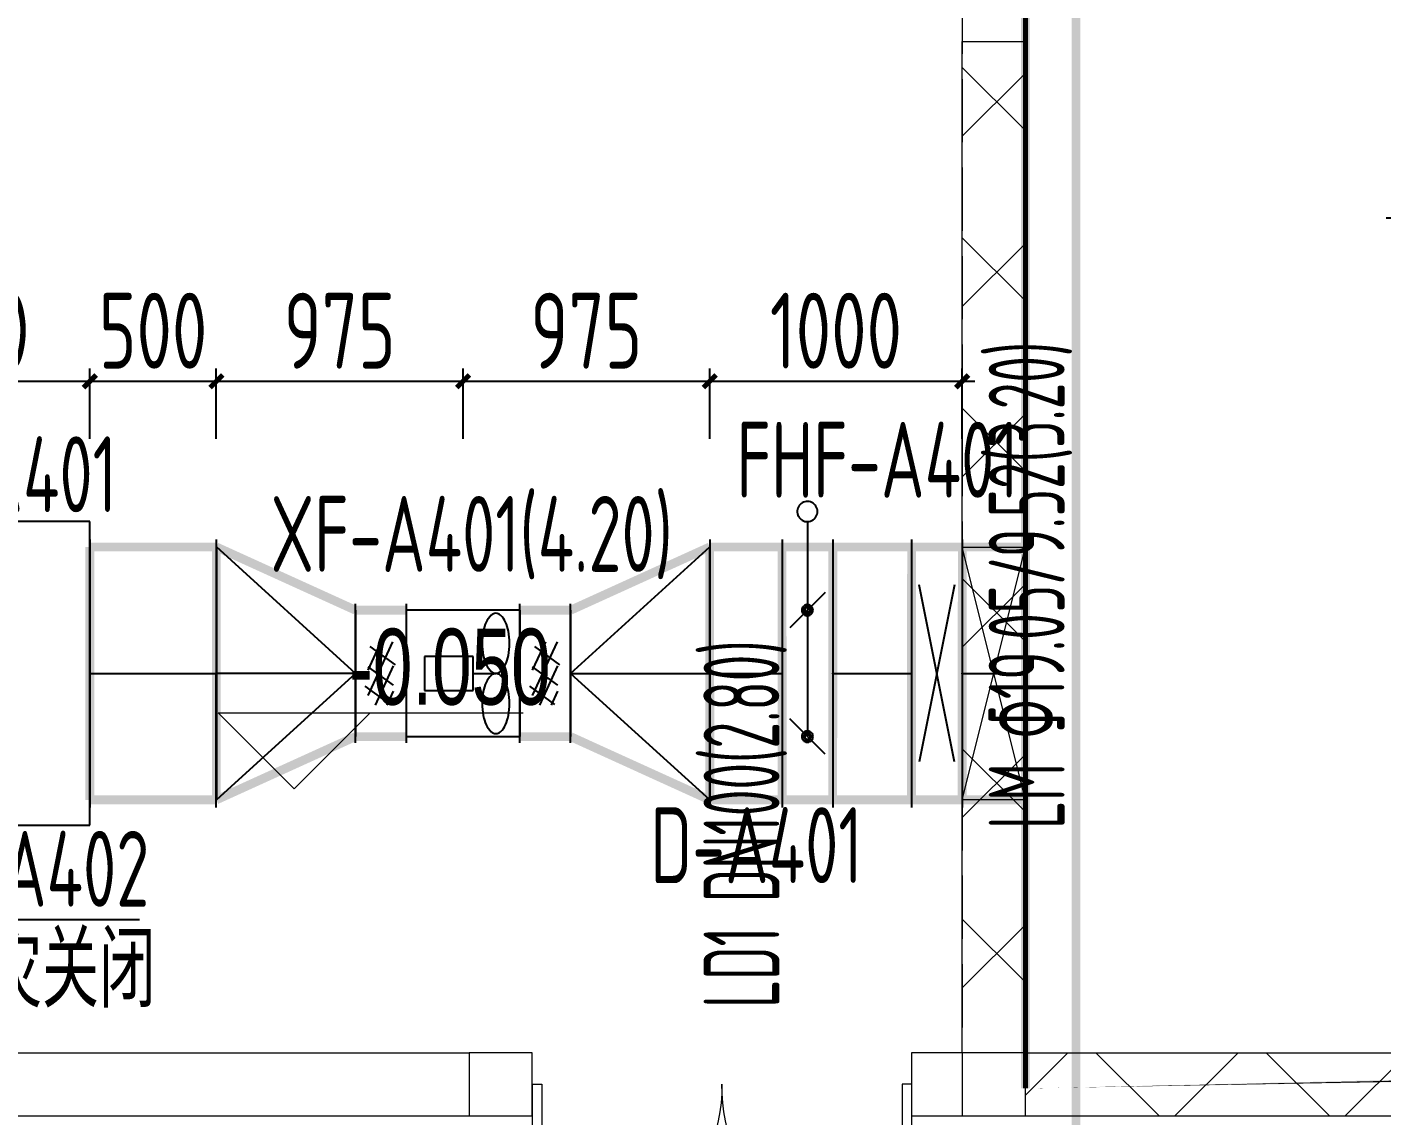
# Model space of a CAD drawing. Extents: x 4 to 13611208, y -605838 to 574722.
# Drawn here: x 13233850 to 13239207, y 186260 to 190565 of the extents above; entities that cross this region are included whole.
import ezdxf
from ezdxf.enums import TextEntityAlignment as Align

# ---------------------------------------------------------------- set-up
doc = ezdxf.new("R2010")
doc.units = 0
doc.header["$LTSCALE"] = 1000
doc.header["$MEASUREMENT"] = 0
doc.linetypes.add('CENTER2', pattern=[28.575000000000003, 19.05, -3.175, 3.175, -3.175])
doc.linetypes.add('DASH', pattern=[0.35, 0.25, -0.1])
for name, color, linetype in [('DUCT-D-P标注', 7, 'Continuous'), ('DUCT-K-P标注', 7, 'Continuous'), ('DUCT-X-P标注', 7, 'Continuous'), ('DUCT-X-S中心线', 5, 'CENTER2'), ('DUCT-X-S标注', 7, 'Continuous'), ('DUCT-X-S法兰', 4, 'Continuous'), ('DUCT-X-S管', 3, 'Continuous'), ('DUCT-X-S管端线', 4, 'Continuous'), ('DUCT-X-S管设备', 7, 'Continuous'), ('DUCT-X-S阀门', 7, 'Continuous'), ('SDF-标注', 7, 'Continuous'), ('SXT-标注', 7, 'Continuous'), ('VRV-标注', 7, 'Continuous'), ('VRV-管线', 70, 'Continuous')]:
    doc.layers.add(name, color=color, linetype=linetype)
doc.layers.add('建筑底图', color=8, linetype='Continuous', lineweight=13)
doc.styles.add('67', font='gbenor.shx', dxfattribs={"width": 0.7, "bigfont": 'hztxt.shx'})
doc.styles.add('C', font='HZTXT_E', dxfattribs={"width": 0.7, "bigfont": 'HZTXT'})
doc.styles.add('du', font='gbenor.shx', dxfattribs={"width": 0.8, "bigfont": 'hztxt.shx'})
doc.dimstyles.new('67', dxfattribs={"dimscale": 100, "dimtxt": 3, "dimasz": 0.5, "dimexe": 0.5, "dimexo": 2, "dimgap": 0.5, "dimtad": 2, "dimdec": 0, "dimrnd": 5, "dimzin": 0, "dimdsep": 46, "dimtxsty": 'du', "dimblk": 'ARCHTICK', "dimcen": 0, "dimdle": 0.5, "dimclrd": 256, "dimclre": 256, "dimclrt": 256, "dimazin": 0, "dimtfac": 1, "dimtdec": 0, "dimtix": 1, "dimtmove": 2, "dimatfit": 3, "dimfxl": 100, "dimtolj": 1, "dimtzin": 0, "dimlwd": -1, "dimlwe": -1, "dimarcsym": 0})
pattern_1 = [(45, (0, 0), (-336.7596045400932, 336.7596045400933), []), (135, (0, 0), (-336.7596045400933, -336.7596045400932), [])]

# ---------------------------------------------------------------- blocks, each defined once
blk = doc.blocks.new('$DorLib2D$00000002')
for p, q in [((-0.5, -5.684341886080802e-17), (-0.5000000000000007, 0.4875)), ((-0.4750000000000007, 0.4875), (-0.5000000000000007, 0.4875)), ((-0.475, -2.842170943040401e-17), (-0.4750000000000007, 0.4875)), ((0.475, -2.842170943040401e-17), (0.4750000000000007, 0.4875)), ((0.4750000000000007, 0.4875), (0.5000000000000007, 0.4875)), ((0.5, -5.684341886080802e-17), (0.5000000000000007, 0.4875)), ((-0.5, -5.684341886080802e-17), (-0.475, -2.842170943040401e-17)), ((0.5, -5.684341886080802e-17), (0.475, -2.842170943040401e-17))]:
    blk.add_line(p, q)
at = {"lineweight": 13}
for centre, start, end in [((-0.4875, -4.263256414560601e-17), 0, 88.53071641864632), ((0.4875, -4.263256414560601e-17), 91.4692835813537, 180)]:
    blk.add_arc(centre, 0.4875, start, end, dxfattribs=at)
blk = doc.blocks.new('_FZH')
blk.add_lwpolyline([(-0.5, -0.5), (0.5, -0.5), (0.5000000000000001, 0.5), (-0.4999999999999999, 0.5)], close=True)
blk = doc.blocks.new('_ArchTick')
at = {"color": 0, "linetype": 'ByBlock', "const_width": 0.4}
blk.add_lwpolyline([(-0.5, -0.5), (0.5, 0.5)], dxfattribs=at)
blk = doc.blocks.new('*D325')
at = {"layer": 'SDF-标注', "transparency": 16777216}
for p, q in [((13239274.0000001, 192659.5146910651), (13239274.0000001, 189759.5146909973)), ((13239497.36620498, 192609.5146910651), (13239224.0000001, 192609.5146910651)), ((13239447.36620508, 189809.5146909973), (13239224.0000001, 189809.5146909973))]:
    blk.add_line(p, q, dxfattribs=at)
at = {"layer": 'SDF-标注', "transparency": 16777216, "xscale": 50, "yscale": 50, "zscale": 50}
for p, rotation in [((13239274.0000001, 192609.5146910651), 90), ((13239274.0000001, 189809.5146909973), 270)]:
    blk.add_blockref('_ArchTick', p, dxfattribs=dict(at, rotation=rotation))
at = {"layer": 'SDF-标注', "transparency": 16777216, "insert": (13239074.0000001, 191209.5146910333), "char_height": 300, "attachment_point": 5, "rotation": 90, "style": 'du'}
blk.add_mtext('\\A1;2800', dxfattribs=at)
blk = doc.blocks.new('*D719')
at = {"layer": 'DUCT-X-S标注', "transparency": 16777216}
for p, q in [((13234097.95158469, 188937), (13234097.95158469, 189214.485554565)), ((13234597.93697499, 188937), (13234597.93697499, 189214.485554565)), ((13234047.95158469, 189164.485554565), (13234647.93697499, 189164.485554565))]:
    blk.add_line(p, q, dxfattribs=at)
at = {"layer": 'DUCT-X-S标注', "transparency": 16777216, "xscale": 50, "yscale": 50, "zscale": 50, "rotation": 180}
blk.add_blockref('_ArchTick', (13234097.95158469, 189164.485554565), dxfattribs=at)
at = {"layer": 'DUCT-X-S标注', "transparency": 16777216, "xscale": 50, "yscale": 50, "zscale": 50}
blk.add_blockref('_ArchTick', (13234597.93697499, 189164.485554565), dxfattribs=at)
at = {"layer": 'DUCT-X-S标注', "transparency": 16777216, "insert": (13234347.94427984, 189364.485554565), "char_height": 300, "attachment_point": 5, "style": 'du'}
blk.add_mtext('\\A1;500', dxfattribs=at)
blk = doc.blocks.new('*D720')
at = {"layer": 'DUCT-X-S标注', "transparency": 16777216}
for p, q in [((13234597.93697499, 188937), (13234597.93697499, 189214.485554565)), ((13235573.55594152, 188936.7589998787), (13235573.55594152, 189214.485554565)), ((13234547.93697499, 189164.485554565), (13235623.55594152, 189164.485554565))]:
    blk.add_line(p, q, dxfattribs=at)
at = {"layer": 'DUCT-X-S标注', "transparency": 16777216, "xscale": 50, "yscale": 50, "zscale": 50, "rotation": 180}
blk.add_blockref('_ArchTick', (13234597.93697499, 189164.485554565), dxfattribs=at)
at = {"layer": 'DUCT-X-S标注', "transparency": 16777216, "xscale": 50, "yscale": 50, "zscale": 50}
blk.add_blockref('_ArchTick', (13235573.55594152, 189164.485554565), dxfattribs=at)
at = {"layer": 'DUCT-X-S标注', "transparency": 16777216, "insert": (13235085.74645825, 189364.485554565), "char_height": 300, "attachment_point": 5, "style": 'du'}
blk.add_mtext('\\A1;975', dxfattribs=at)
blk = doc.blocks.new('*D721')
at = {"layer": 'DUCT-X-S标注', "transparency": 16777216}
for p, q in [((13235573.55594152, 188936.7589998787), (13235573.55594152, 189214.485554565)), ((13236548.93696938, 188937), (13236548.93696938, 189214.485554565)), ((13235523.55594152, 189164.485554565), (13236598.93696938, 189164.485554565))]:
    blk.add_line(p, q, dxfattribs=at)
at = {"layer": 'DUCT-X-S标注', "transparency": 16777216, "xscale": 50, "yscale": 50, "zscale": 50, "rotation": 180}
blk.add_blockref('_ArchTick', (13235573.55594152, 189164.485554565), dxfattribs=at)
at = {"layer": 'DUCT-X-S标注', "transparency": 16777216, "xscale": 50, "yscale": 50, "zscale": 50}
blk.add_blockref('_ArchTick', (13236548.93696938, 189164.485554565), dxfattribs=at)
at = {"layer": 'DUCT-X-S标注', "transparency": 16777216, "insert": (13236061.24645545, 189364.485554565), "char_height": 300, "attachment_point": 5, "style": 'du'}
blk.add_mtext('\\A1;975', dxfattribs=at)
blk = doc.blocks.new('*D722')
at = {"layer": 'DUCT-X-S标注', "transparency": 16777216}
for p, q in [((13236548.93696938, 188937), (13236548.93696938, 189214.485554565)), ((13237547.36620406, 188937), (13237547.36620406, 189214.485554565)), ((13236498.93696938, 189164.485554565), (13237597.36620406, 189164.485554565))]:
    blk.add_line(p, q, dxfattribs=at)
at = {"layer": 'DUCT-X-S标注', "transparency": 16777216, "xscale": 50, "yscale": 50, "zscale": 50, "rotation": 180}
blk.add_blockref('_ArchTick', (13236548.93696938, 189164.485554565), dxfattribs=at)
at = {"layer": 'DUCT-X-S标注', "transparency": 16777216, "xscale": 50, "yscale": 50, "zscale": 50}
blk.add_blockref('_ArchTick', (13237547.36620406, 189164.485554565), dxfattribs=at)
at = {"layer": 'DUCT-X-S标注', "transparency": 16777216, "insert": (13237048.15158672, 189364.485554565), "char_height": 300, "attachment_point": 5, "style": 'du'}
blk.add_mtext('\\A1;1000', dxfattribs=at)
blk = doc.blocks.new('*D1056')
at = {"layer": 'DUCT-X-S标注', "transparency": 16777216}
for p, q in [((13233097.78887036, 188936.5), (13233097.78887036, 189214.485554565)), ((13234097.94330252, 188936.5), (13234097.94330252, 189214.485554565)), ((13233047.78887036, 189164.485554565), (13234147.94330252, 189164.485554565))]:
    blk.add_line(p, q, dxfattribs=at)
at = {"layer": 'DUCT-X-S标注', "transparency": 16777216, "xscale": 50, "yscale": 50, "zscale": 50, "rotation": 180}
blk.add_blockref('_ArchTick', (13233097.78887036, 189164.485554565), dxfattribs=at)
at = {"layer": 'DUCT-X-S标注', "transparency": 16777216, "xscale": 50, "yscale": 50, "zscale": 50}
blk.add_blockref('_ArchTick', (13234097.94330252, 189164.485554565), dxfattribs=at)
at = {"layer": 'DUCT-X-S标注', "transparency": 16777216, "insert": (13233597.86608643, 189364.485554565), "char_height": 300, "attachment_point": 5, "style": 'du'}
blk.add_mtext('\\A1;1000', dxfattribs=at)
blk = doc.blocks.new('$轴流风机$00000011')
for p, q in [((-500, 500), (-500, -500)), ((500, 500), (-500, 500)), ((500, -500), (500, 500)), ((-339.4800092864898, 134.6796910074772), (-339.4800092864898, -134.6796910074772)), ((87.95522044965765, 134.6796910074772), (-339.4800092864898, 134.6796910074772)), ((87.95522044965765, -134.6796910074772), (87.95522044965765, 134.6796910074772)), ((87.95522044965765, 0), (288.4946038684575, 0)), ((-339.4800092864898, -134.6796910074772), (87.95522044965765, -134.6796910074772)), ((-500, -500), (500, -500))]:
    blk.add_line(p, q)
for centre, radius, start, end in [((355.1290658579092, 328.7278263123881), 170.2906702038428, 129.1821255884627, 153.0603398671826), ((288.4946038684575, 410.4818086252635), 64.8209345055534, 90, 129.1821255884627), ((288.4946038684575, 410.4818086252635), 64.82093450552276, 50.81787441153735, 90), ((221.8601418790058, 328.7278263123881), 170.2906702037323, 26.93966013281736, 50.81787441153735), ((633.07206670288, 238.2729985965852), 465.0358888982827, 168.1126115914812, 180), ((462.4428888200782, 274.1909822780144), 290.6672624295167, 153.0603398671826, 168.1126115914812), ((114.5463189241127, 274.1909822780144), 290.6672624295164, 11.88738840851878, 26.93966013281736), ((-56.08285895868903, 238.2729985965852), 465.0358888982828, 0, 11.88738840851878), ((633.07206670288, 238.2729985965852), 465.0358888974643, 180, 191.8873884085187), ((-56.08285895868903, 238.2729985965852), 465.035888898019, 348.1126115914813, 0), ((462.4428888200782, 202.3550149151561), 290.6672624290152, 191.8873884085187, 206.9396601328174), ((114.5463189241127, 202.3550149151561), 290.6672624293529, 333.0603398671827, 348.1126115914813), ((355.1290658579092, 147.8181708826014), 170.2906702042031, 206.9396601328174, 230.8178744115374), ((288.4946038684575, 66.06418856972596), 64.82093450569862, 230.8178744115374, 270), ((288.4946038684575, 66.06418856972596), 64.82093450561933, 270, 309.1821255884627), ((221.8601418790058, 147.8181708826014), 170.2906702039885, 309.1821255884627, 333.0603398671827), ((462.4428888200782, -202.3550149151561), 290.6672624290063, 153.0603398671826, 168.1126115914812), ((355.1290658579092, -147.8181708826014), 170.2906702042102, 129.1821255884627, 153.0603398671826), ((288.4946038684575, -66.06418856972596), 64.82093450570038, 90, 129.1821255884627), ((288.4946038684575, -66.06418856972596), 64.82093450561933, 50.81787441153735, 90), ((221.8601418790058, -147.8181708826014), 170.290670203996, 26.93966013281736, 50.81787441153735), ((114.5463189241127, -202.3550149151561), 290.6672624293437, 11.88738840851878, 26.93966013281736), ((633.07206670288, -238.2729985965852), 465.0358888974643, 168.1126115914812, 180), ((-56.08285895868903, -238.2729985965852), 465.035888898019, 0, 11.88738840851878), ((633.07206670288, -238.2729985965852), 465.0358888982922, 180, 191.8873884085187), ((-56.08285895868903, -238.2729985965852), 465.0358888982919, 348.1126115914813, 0), ((462.4428888200782, -274.1909822780144), 290.6672624295167, 191.8873884085187, 206.9396601328174), ((355.1290658579092, -328.7278263123881), 170.2906702038428, 206.9396601328174, 230.8178744115374), ((221.8601418790058, -328.7278263123881), 170.2906702037334, 309.1821255884627, 333.0603398671827), ((114.5463189241127, -274.1909822780144), 290.6672624295169, 333.0603398671827, 348.1126115914813), ((288.4946038684575, -410.4818086252635), 64.82093450555568, 230.8178744115374, 270), ((288.4946038684575, -410.4818086252635), 64.82093450552276, 270, 309.1821255884627)]:
    blk.add_arc(centre, radius, start, end)
for p in [(-500, 0), (500, 0)]:
    blk.add_point(p)

msp = doc.modelspace()

# ---------------------------------------------------------------- hatches: boundary and pattern name
at = {"layer": '建筑底图'}
h = msp.add_hatch(dxfattribs=at)
h.set_pattern_fill('ANSI37', color=8, scale=300, style=0)
h.set_pattern_definition(pattern_1)
h.paths.add_polyline_path([(13237797.36620501, 190508.445204257), (13237547.36620501, 190508.445204257), (13237547.36620504, 186509.5146856196), (13237797.36620498, 186509.5146863991)])
h = msp.add_hatch(dxfattribs=at)
h.set_pattern_fill('ANSI37', color=8, scale=300, style=0)
h.set_pattern_definition(pattern_1)
h.paths.add_polyline_path([(13240997.36620601, 186259.5146856458), (13240997.36620601, 186509.5146856177), (13237797.36620501, 186509.5146855695), (13237797.36620501, 186259.5146856401)])

# ---------------------------------------------------------------- linework, layer by layer
at = {"layer": 'DUCT-D-P标注', "const_width": 35}
msp.add_lwpolyline([(13248747.36620737, 201709.5146855548), (13243797.36620584, 201709.514685849), (13243797.36620685, 201609.5146856334), (13237797.36620584, 201609.5146854553), (13237797.36620587, 186509.5146856196), (13244997.3662066, 186509.5146845239), (13244997.36620688, 187934.5146851828), (13248747.36620617, 187934.5146849864), (13248747.36620737, 201709.5146855548)], dxfattribs=at)
at = {"layer": 'DUCT-K-P标注', "const_width": 35}
msp.add_lwpolyline([(13248747.36620556, 201709.5146908971), (13243797.36620403, 201709.5146911913), (13243797.36620503, 201609.5146909758), (13237797.36620403, 201609.5146907977), (13237797.36620406, 186509.514690962), (13244997.36620479, 186509.5146898663), (13244997.36620507, 187934.5146905252), (13248747.36620435, 187934.5146903287), (13248747.36620556, 201709.5146908971)], dxfattribs=at)
at = {"layer": 'DUCT-X-P标注', "const_width": 20}
msp.add_lwpolyline([(13248747.3662056, 201709.5146854686), (13243797.36620407, 201709.5146857628), (13243797.36620507, 201609.5146855473), (13237797.36620407, 201609.5146853692), (13237797.36620411, 186509.5146855335), (13244997.36620483, 186509.5146844378), (13244997.36620511, 187934.5146850967), (13248747.3662044, 187934.5146849002), (13248747.3662056, 201709.5146854686)], dxfattribs=at)
at = {"layer": 'DUCT-X-S中心线'}
for p, q in [((13234097.95158469, 188009.3656553894), (13234598.13697499, 188009.3474567944)), ((13235148.13697341, 188009.3057242554), (13234598.13697499, 188009.3474567944)), ((13235998.93697096, 188009.2411678114), (13236548.93696938, 188009.1994352724)), ((13236549.13696938, 188009.1994200969), (13236835.25159556, 188009.326231583)), ((13237035.65157891, 188009.4079153663), (13237347.16620876, 188009.2699500414)), ((13237547.5661891, 188009.181195788), (13237797.366205, 188009.0705629732))]:
    msp.add_line(p, q, dxfattribs=at)
at = {"layer": 'DUCT-X-S标注'}
msp.add_lwpolyline([(13234294, 187034.5), (13232345.07084733, 187034.5), (13232187.86620411, 187809.5203284798)], dxfattribs=at)
at = {"layer": 'DUCT-X-S法兰'}
for p, q in [((13234098.08497263, 188539.3656480381), (13234098.01819675, 187479.3656501415)), ((13234597.99676001, 187479.3474659078), (13234598.07718997, 188539.3474628564)), ((13236549.07718436, 188539.1994261589), (13236548.99675439, 187479.1994292104)), ((13236835.13556553, 188539.326228316), (13236835.56762556, 187479.3263163707)), ((13237035.3355489, 188539.4078305786), (13237035.76760893, 187479.4079186333)), ((13237347.50093806, 188539.2698537737), (13237347.03147943, 187479.269957732)), ((13237547.70091843, 188539.1811880974), (13237547.2314598, 187479.1812920557)), ((13235148.21610714, 187734.3057174593), (13235148.25783967, 188284.305715876)), ((13235348.4578391, 188284.2905252318), (13235348.41610657, 187734.290526815)), ((13235798.61610527, 187734.256366835), (13235798.6578378, 188284.2563652517)), ((13235998.8161047, 187734.2411761907), (13235998.85783722, 188284.2411746075))]:
    msp.add_line(p, q, dxfattribs=at)
at = {"layer": 'DUCT-X-S法兰', "color": 18, "true_color": 0x000000}
for p in [(13234097.95158469, 188009.3656553894, 3150), (13234098.15158469, 188009.3656427902, 3150), (13234597.93697499, 188009.3474719699, 3150), (13234598.13697499, 188009.3474567944, 3150), (13235148.13697341, 188009.3057242554, 3150), (13235148.33697341, 188009.3057090799, 3150), (13235348.33697283, 188009.2905336112, 3150), (13235348.53697283, 188009.2905184357, 3150), (13235798.53697154, 188009.2563736311, 3150), (13235798.73697153, 188009.2563584556, 3150), (13235998.73697096, 188009.2411829869, 3150), (13235998.93697096, 188009.2411678114, 3150), (13236548.93696938, 188009.1994352724, 3150), (13236549.13696938, 188009.1994200969, 3150), (13236835.25159556, 188009.326231583, 3150), (13236835.45159554, 188009.3263131038, 3150), (13237035.45157893, 188009.4078338456, 3150), (13237035.65157891, 188009.4079153663, 3150), (13237347.16620876, 188009.2699500414, 3150), (13237347.36620874, 188009.2698614643, 3150), (13237547.36618912, 188009.1812843651, 3150), (13237547.5661891, 188009.181195788, 3150)]:
    msp.add_point(p, dxfattribs=at)
at = {"layer": 'DUCT-X-S管'}
for p, q in [((13235148.13697341, 188009.3057242554), (13234598.17491366, 188509.3474553551)), ((13235998.93697096, 188009.2411678114), (13236548.97490805, 188509.199433833)), ((13235148.13697341, 188009.3057242554), (13234598.09903632, 187509.3474582337)), ((13235998.93697096, 188009.2411678114), (13236548.89903071, 187509.1994367117))]:
    msp.add_line(p, q, dxfattribs=at)
at = {"layer": 'DUCT-X-S管', "const_width": 35}
for points in [[(13234097.96977654, 188509.3656550585), (13234097.93339285, 187509.3656557204)], [(13234598.15516684, 188509.3474564635), (13234097.96977654, 188509.3656550585)], [(13234598.11878314, 187509.3474571253), (13234598.15516684, 188509.3474564635)], [(13235148.15594274, 188259.3057235357), (13234598.17491366, 188509.3474553551)], [(13235998.9559403, 188259.2411670917), (13236548.97490805, 188509.199433833)], [(13236835.029986, 188509.3261824722), (13236548.91535982, 188509.1993709861)], [(13236548.91535982, 188509.1993709861), (13236549.35857894, 187509.1994692077)], [(13236835.47320512, 187509.3262806938), (13236835.029986, 188509.3261824722)], [(13236835.24779369, 188509.3262715685), (13237035.24777707, 188509.4077923103)], [(13237035.87302166, 188509.4078663294), (13237035.43013616, 187509.4079644032)], [(13237347.3876515, 188509.2699010045), (13237035.87302166, 188509.4078663294)], [(13237346.94476601, 187509.2699990783), (13237347.3876515, 188509.2699010045)], [(13237347.58765149, 188509.2698124274), (13237547.58763187, 188509.1812353282)], [(13237547.78763185, 188509.1811467511), (13237547.34474636, 187509.1812448249)], [(13237797.58764775, 188509.0705139363), (13237547.78763185, 188509.1811467511)], [(13237797.14476226, 187509.0706120101), (13237797.58764775, 188509.0705139363)], [(13235148.35594274, 188259.3057083602), (13235348.35594217, 188259.2905328915)], [(13235798.75594087, 188259.2563577359), (13235998.7559403, 188259.2411822672)], [(13235148.11800407, 187759.3057249751), (13234598.09903632, 187509.3474582337)], [(13235348.3180035, 187759.2905343309), (13235148.31800407, 187759.3057097996)], [(13235998.71800163, 187759.2411837065), (13235798.7180022, 187759.2563591753)], [(13235998.91800162, 187759.2411685311), (13236548.89903071, 187509.1994367117)], [(13234097.93339285, 187509.3656557204), (13234598.11878314, 187509.3474571253)], [(13236549.35857894, 187509.1994692077), (13236835.47320512, 187509.3262806938)], [(13237035.65538078, 187509.4078753807), (13236835.6553974, 187509.3263546389)], [(13237035.43013616, 187509.4079644032), (13237346.94476601, 187509.2699990783)], [(13237547.14474637, 187509.181333402), (13237347.14476599, 187509.2699105012)], [(13237547.34474636, 187509.1812448249), (13237797.14476226, 187509.0706120101)]]:
    msp.add_lwpolyline(points, dxfattribs=at)
at = {"layer": 'DUCT-X-S管', "color": 18, "true_color": 0x000000}
for p in [(13234598.13697499, 188009.3474567944, 3150), (13235148.13697341, 188009.3057242554, 3150), (13235998.93697096, 188009.2411678114, 3150), (13236548.93696938, 188009.1994352724, 3150)]:
    msp.add_point(p, dxfattribs=at)
at = {"layer": 'DUCT-X-S管端线'}
for p, q in [((13234097.98308283, 188509.3656543973), (13234097.92008657, 187509.3656563816)), ((13234598.17491366, 188509.3474553551), (13234598.09903632, 187509.3474582337)), ((13236548.89903071, 187509.1994367117), (13236548.97490805, 188509.199433833)), ((13236835.24779369, 188509.3262715685), (13236835.6553974, 187509.3263546389)), ((13237035.24777707, 188509.4077923103), (13237035.65538078, 187509.4078753807)), ((13237347.58765149, 188509.2698124274), (13237347.14476599, 187509.2699105012)), ((13237547.58763187, 188509.1812353282), (13237547.14474637, 187509.181333402)), ((13235148.11800407, 187759.3057249751), (13235148.15594274, 188259.3057235357)), ((13235148.35594274, 188259.3057083602), (13235148.31800407, 187759.3057097996)), ((13235348.35594217, 188259.2905328915), (13235348.3180035, 187759.2905343309)), ((13235798.75594087, 188259.2563577359), (13235798.7180022, 187759.2563591753)), ((13235998.7559403, 188259.2411822672), (13235998.71800163, 187759.2411837065)), ((13235998.9559403, 188259.2411670917), (13235998.91800162, 187759.2411685311))]:
    msp.add_line(p, q, dxfattribs=at)
at = {"layer": 'DUCT-X-S阀门'}
for p, q in [((13236920.19134142, 188686.4482637699), (13236915.17660271, 188683.9998815091)), ((13236925.49802599, 188688.174901806), (13236920.19134142, 188686.4482637699)), ((13236930.99336784, 188689.1461885721), (13236925.49802599, 188688.174901806)), ((13236936.57040639, 188689.3432190761), (13236930.99336784, 188689.1461885721)), ((13236942.12059094, 188688.7621583433), (13236936.57040639, 188689.3432190761)), ((13236947.53589344, 188687.4143160601), (13236942.12059094, 188688.7621583433)), ((13236952.7109112, 188685.3259264432), (13236947.53589344, 188687.4143160601)), ((13236957.54491839, 188682.5376376211), (13236952.7109112, 188685.3259264432)), ((13236896.06143026, 188657.6675393879), (13236895.28702484, 188652.1410145953)), ((13236895.28702484, 188652.1410145953), (13236895.28929948, 188646.5604971594)), ((13236895.28929948, 188646.5604971594), (13236896.0682099, 188641.0346055042)), ((13236897.5974428, 188663.0325040183), (13236896.06143026, 188657.6675393879)), ((13236896.0682099, 188641.0346055042), (13236897.6085955, 188635.6708948252)), ((13236899.86516574, 188668.1314855525), (13236897.5974428, 188663.0325040183)), ((13236897.6085955, 188635.6708948252), (13236899.88047441, 188630.5737636496)), ((13236902.82046044, 188672.8652381151), (13236899.86516574, 188668.1314855525)), ((13236906.40580542, 188677.1416245969), (13236902.82046044, 188672.8652381151)), ((13236910.55141605, 188680.8774099994), (13236906.40580542, 188677.1416245969)), ((13236915.17660271, 188683.9998815091), (13236910.55141605, 188680.8774099994)), ((13236961.94382655, 188679.103720464), (13236957.54491839, 188682.5376376211)), ((13236965.82201593, 188675.0910122634), (13236961.94382655, 188679.103720464)), ((13236969.104002, 188670.57761582), (13236965.82201593, 188675.0910122634)), ((13236971.72590463, 188665.6513792618), (13236969.104002, 188670.57761582)), ((13236969.12128177, 188628.1840782031), (13236971.73916763, 188633.1124505188)), ((13236973.63669147, 188660.4081861797), (13236971.72590463, 188665.6513792618)), ((13236971.73916763, 188633.1124505188), (13236973.64567954, 188638.3571995462)), ((13236974.79917122, 188654.9500893631), (13236973.63669147, 188660.4081861797)), ((13236973.64567954, 188638.3571995462), (13236974.80370942, 188643.8162422112)), ((13236975.19071754, 188649.383324458), (13236974.79917122, 188654.9500893631)), ((13236974.80370942, 188643.8162422112), (13236975.19071754, 188649.383324458)), ((13234097.98938245, 188609.3656541989), (13233097.98938444, 188609.4286504572)), ((13234097.91378694, 187409.36565658), (13234097.98938245, 188609.3656541989)), ((13236899.88047441, 188630.5737636496), (13236902.83962711, 188625.842421838)), ((13236902.83962711, 188625.842421838), (13236906.42845705, 188621.5689595767)), ((13236906.42845705, 188621.5689595767), (13236910.57711174, 188617.8365549478)), ((13236910.57711174, 188617.8365549478), (13236915.20484233, 188614.7178549618)), ((13236915.20484233, 188614.7178549618), (13236920.22157531, 188612.2735615664)), ((13236920.22157531, 188612.2735615664), (13236925.52966569, 188610.5512501523)), ((13236925.52966569, 188610.5512501523), (13236931.02579751, 188609.584443552)), ((13236931.02579751, 188609.584443552), (13236936.60299483, 188609.3919595563)), ((13236935.20702501, 188609.3670236324), (13236935.24778538, 188509.3670319395)), ((13236936.60299483, 188609.3919595563), (13236942.15270384, 188609.9775446472)), ((13236942.15270384, 188609.9775446472), (13236947.56690578, 188611.329801077)), ((13236947.56690578, 188611.329801077), (13236952.74021935, 188613.4224087124)), ((13236952.74021935, 188613.4224087124), (13236957.57195189, 188616.2146373263)), ((13236957.57195189, 188616.2146373263), (13236961.96805924, 188619.6521393646)), ((13236961.96805924, 188619.6521393646), (13236965.84297615, 188623.6680077603)), ((13236965.84297615, 188623.6680077603), (13236969.12128177, 188628.1840782031)), ((13236935.24778538, 188509.3670319394), (13236935.45158723, 188009.3670734747)), ((13237005.32114823, 188329.3955791518), (13236865.37822438, 188189.3385262623)), ((13237517.52120199, 188359.1945366042), (13237377.21119587, 187659.2566092252)), ((13237517.28989616, 187659.2929775463), (13237377.44250171, 188359.1581682829)), ((13236913.5670943, 188263.4297366265), (13236913.19146811, 188259.3580209344)), ((13236913.19146811, 188259.3580209344), (13236913.57041347, 188255.2866128084)), ((13236914.68450053, 188267.3631024905), (13236913.5670943, 188263.4297366265)), ((13236916.50563488, 188271.0241724692), (13236914.68450053, 188267.3631024905)), ((13236918.9684808, 188274.2882732157), (13236916.50563488, 188271.0241724692)), ((13236921.98916903, 188277.0442496937), (13236918.9684808, 188274.2882732157)), ((13236920.94965957, 188263.588907267), (13236920.41089558, 188260.7873898757)), ((13236920.41089558, 188260.7873898757), (13236920.41205841, 188257.9345377984)), ((13236920.41205841, 188257.9345377984), (13236920.95310604, 188255.1334605424)), ((13236922.00887804, 188266.2378358346), (13236920.94965957, 188263.588907267)), ((13236925.46483365, 188279.1982504298), (13236921.98916903, 188277.0442496937)), ((13236923.55026808, 188268.6384363983), (13236922.00887804, 188266.2378358346)), ((13236925.51811984, 188270.703944999), (13236923.55026808, 188268.6384363983)), ((13236925.05090339, 188262.3864890191), (13236924.66558373, 188260.3828663883)), ((13236924.66558373, 188260.3828663883), (13236924.66641538, 188258.3425296044)), ((13236924.66641538, 188258.3425296044), (13236925.05336827, 188256.3392217548)), ((13236925.80844789, 188264.2809813546), (13236925.05090339, 188262.3864890191)), ((13236929.27711507, 188280.6769235124), (13236925.46483365, 188279.1982504298)), ((13236927.84131002, 188272.3597087743), (13236925.51811984, 188270.703944999)), ((13236926.91083761, 188265.9978715056), (13236925.80844789, 188264.2809813546)), ((13236928.31822931, 188267.4751065887), (13236926.91083761, 188265.9978715056)), ((13236930.43587249, 188273.5458841074), (13236927.84131002, 188272.3597087743)), ((13236929.97975618, 188268.6592954793), (13236928.31822931, 188267.4751065887)), ((13236933.29619062, 188281.4299145031), (13236929.27711507, 188280.6769235124)), ((13236931.83536632, 188269.5076385054), (13236929.97975618, 188268.6592954793)), ((13236933.208033, 188274.219599531), (13236930.43587249, 188273.5458841074)), ((13236933.81799314, 188269.9894743397), (13236931.83536632, 188269.5076385054)), ((13236936.05759843, 188274.3565052145), (13236933.208033, 188274.219599531)), ((13236937.3851955, 188281.4315811968), (13236933.29619062, 188281.4299145031)), ((13236935.85597935, 188270.0873881798), (13236933.81799314, 188269.9894743397)), ((13236935.34968631, 188259.367052707), (13236935.55348816, 187759.3670942423)), ((13236937.8756668, 188269.7978411643), (13236935.85597935, 188270.0873881798)), ((13236938.88157807, 188273.9516530297), (13236936.05759843, 188274.3565052145)), ((13236941.40488356, 188280.6818668362), (13236937.3851955, 188281.4315811968)), ((13236939.80405874, 188269.1312982767), (13236937.8756668, 188269.7978411643)), ((13236941.57790595, 188273.0196753895), (13236938.88157807, 188273.9516530297)), ((13236941.57145805, 188268.1118501139), (13236939.80405874, 188269.1312982767)), ((13236945.21836914, 188279.2063020448), (13236941.40488356, 188280.6818668362)), ((13236943.11398632, 188266.7763421884), (13236941.57145805, 188268.1118501139)), ((13236944.04912974, 188271.5942563939), (13236941.57790595, 188273.0196753895)), ((13236944.37589256, 188265.1730432363), (13236943.11398632, 188266.7763421884)), ((13236946.20593297, 188269.7269143995), (13236944.04912974, 188271.5942563939)), ((13236945.31156818, 188263.3599006591), (13236944.37589256, 188265.1730432363)), ((13236948.69578856, 188277.0551354118), (13236945.21836914, 188279.2063020448)), ((13236945.88719544, 188261.4024461537), (13236945.31156818, 188263.3599006591)), ((13236945.31481987, 188255.3823270811), (13236945.88885121, 188257.3402501917)), ((13236946.08196967, 188259.3714272259), (13236945.88719544, 188261.4024461537)), ((13236945.88885121, 188257.3402501917), (13236946.08196967, 188259.3714272259)), ((13236947.97036317, 188267.4851400111), (13236946.20593297, 188269.7269143995)), ((13236949.27864922, 188264.9499567961), (13236947.97036317, 188267.4851400111)), ((13236951.71872248, 188274.3016223368), (13236948.69578856, 188277.0551354118)), ((13236950.08350626, 188262.2129928812), (13236949.27864922, 188264.9499567961)), ((13236950.35584466, 188259.3731692734), (13236950.08350626, 188262.2129928812)), ((13236950.0858214, 188256.5331245969), (13236950.35584466, 188259.3731692734)), ((13236954.1842285, 188271.039530405), (13236951.71872248, 188274.3016223368)), ((13236956.00834677, 188267.3799462449), (13236954.1842285, 188271.039530405)), ((13236957.12895915, 188263.4474926057), (13236956.00834677, 188267.3799462449)), ((13236957.5079045, 188259.3760844797), (13236957.12895915, 188263.4474926057)), ((13236957.13227831, 188255.3043687876), (13236957.5079045, 188259.3760844797)), ((13236913.57041347, 188255.2866128084), (13236914.69102584, 188251.3541591692)), ((13236914.69102584, 188251.3541591692), (13236916.51514412, 188247.6945750091)), ((13236916.51514412, 188247.6945750091), (13236918.98065014, 188244.4324830774)), ((13236918.98065014, 188244.4324830774), (13236922.00358405, 188241.6789700023)), ((13236920.95310604, 188255.1334605424), (13236922.01448358, 188252.4853963377)), ((13236922.00358405, 188241.6789700023), (13236925.48100347, 188239.5278033693)), ((13236922.01448358, 188252.4853963377), (13236923.5578301, 188250.0860531241)), ((13236923.5578301, 188250.0860531241), (13236925.52736502, 188248.0221494169)), ((13236925.05336827, 188256.3392217548), (13236925.81245693, 188254.4453476047)), ((13236925.48100347, 188239.5278033693), (13236929.29448905, 188238.0522385779)), ((13236925.52736502, 188248.0221494169), (13236927.85190423, 188246.3682800735)), ((13236925.81245693, 188254.4453476047), (13236926.9162459, 188252.7293567004)), ((13236926.9162459, 188252.7293567004), (13236928.32484139, 188251.2532694241)), ((13236927.85190423, 188246.3682800735), (13236930.44743282, 188245.184220241)), ((13236928.32484139, 188251.2532694241), (13236929.98733307, 188250.0704354159)), ((13236929.29448905, 188238.0522385779), (13236933.31417711, 188237.3025242173)), ((13236929.98733307, 188250.0704354159), (13236931.84363417, 188249.2236053788)), ((13236930.44743282, 188245.184220241), (13236933.22014162, 188244.5127649268)), ((13236931.84363417, 188249.2236053788), (13236933.82665313, 188248.7433859565)), ((13236933.22014162, 188244.5127649268), (13236936.06981771, 188244.3781822755)), ((13236933.31417711, 188237.3025242173), (13236937.40318199, 188237.3041909111)), ((13236933.82665313, 188248.7433859565), (13236935.86471847, 188248.6471335304)), ((13236935.86471847, 188248.6471335304), (13236937.88416922, 188248.9383269137)), ((13236936.06981771, 188244.3781822755), (13236938.89346638, 188244.7853364547)), ((13236937.40318199, 188237.3041909111), (13236941.42225754, 188238.0571819017)), ((13236937.88416922, 188248.9383269137), (13236939.81201714, 188249.606441619)), ((13236938.89346638, 188244.7853364547), (13236941.5890336, 188245.7195118516)), ((13236939.81201714, 188249.606441619), (13236941.5785848, 188250.6273302401)), ((13236941.42225754, 188238.0571819017), (13236945.23453896, 188239.5358549843)), ((13236941.5785848, 188250.6273302401), (13236943.12002384, 188251.9640952022)), ((13236941.5890336, 188245.7195118516), (13236944.05909456, 188247.1469449333)), ((13236943.12002384, 188251.9640952022), (13236944.38062264, 188253.5684223368)), ((13236944.05909456, 188247.1469449333), (13236946.2143748, 188249.0160445491)), ((13236944.38062264, 188253.5684223368), (13236945.31481987, 188255.3823270811)), ((13236945.23453896, 188239.5358549843), (13236948.71020358, 188241.6898557204)), ((13236946.2143748, 188249.0160445491), (13236947.97697691, 188251.2592565691)), ((13236947.97697691, 188251.2592565691), (13236949.28319582, 188253.7955054661)), ((13236948.71020358, 188241.6898557204), (13236951.73089181, 188244.4458321985)), ((13236949.28319582, 188253.7955054661), (13236950.0858214, 188256.5331245969)), ((13236951.73089181, 188244.4458321985), (13236954.19373773, 188247.7099329449)), ((13236954.19373773, 188247.7099329449), (13236956.01487208, 188251.3710029237)), ((13236956.01487208, 188251.3710029237), (13236957.13227831, 188255.3043687876)), ((13235198.33037332, 187922.3202446447), (13235296.25659742, 188134.2944856916)), ((13235198.33796106, 188022.3202443569), (13235250.06857602, 188134.297990316)), ((13235306.46459515, 188043.7912022558), (13235206.47007141, 188115.9675734311)), ((13235848.73037145, 187922.2708940204), (13235946.65659555, 188134.2451350673)), ((13235848.73795919, 188022.2708937326), (13235900.46857414, 188134.2486396917)), ((13235956.86459327, 188043.7418516314), (13235856.87006954, 188115.9182228068)), ((13235298.33344936, 187962.8559620331), (13235198.33892562, 188035.0323332084)), ((13235226.95559598, 187884.2997433478), (13235298.33921323, 188038.8190075211)), ((13235948.73344748, 187962.8066114088), (13235848.73892375, 188034.9829825841)), ((13235877.35559411, 187884.2503927235), (13235948.73921136, 188038.7696568968)), ((13235286.72048729, 187886.2711386721), (13235186.72596356, 187958.4475098474)), ((13235273.14361738, 187884.2962387234), (13235298.3316255, 187938.819007809)), ((13235937.12048542, 187886.2217880478), (13235837.12596168, 187958.3981592231)), ((13235923.54361551, 187884.2468880991), (13235948.73162362, 187938.7696571847)), ((13237005.5820146, 187689.3956323168), (13236865.52496172, 187829.3385561677)), ((13236922.19297088, 187777.0442912289), (13236919.17228266, 187774.2883147509)), ((13236925.6686355, 187779.198291965), (13236922.19297088, 187777.0442912289)), ((13236929.48091692, 187780.6769650476), (13236925.6686355, 187779.198291965)), ((13236933.49999247, 187781.4299560383), (13236929.48091692, 187780.6769650476)), ((13236937.58899736, 187781.431622732), (13236933.49999247, 187781.4299560383)), ((13236941.60868542, 187780.6819083715), (13236937.58899736, 187781.431622732)), ((13236945.42217099, 187779.20634358), (13236941.60868542, 187780.6819083715)), ((13236948.89959041, 187777.055176947), (13236945.42217099, 187779.20634358)), ((13236951.92252433, 187774.301663872), (13236948.89959041, 187777.055176947)), ((13236913.77089615, 187763.4297781617), (13236913.39526996, 187759.3580624696)), ((13236913.39526996, 187759.3580624696), (13236913.77421532, 187755.2866543436)), ((13236914.88830239, 187767.3631440257), (13236913.77089615, 187763.4297781617)), ((13236913.77421532, 187755.2866543436), (13236914.89482769, 187751.3542007045)), ((13236916.70943674, 187771.0242140045), (13236914.88830239, 187767.3631440257)), ((13236914.89482769, 187751.3542007045), (13236916.71894597, 187747.6946165443)), ((13236919.17228266, 187774.2883147509), (13236916.70943674, 187771.0242140045)), ((13236916.71894597, 187747.6946165443), (13236919.18445199, 187744.4325246126)), ((13236919.18445199, 187744.4325246126), (13236922.20738591, 187741.6790115375)), ((13236921.15346142, 187763.5889488022), (13236920.61469743, 187760.7874314109)), ((13236920.61469743, 187760.7874314109), (13236920.61586027, 187757.9345793336)), ((13236920.61586027, 187757.9345793336), (13236921.15690789, 187755.1335020776)), ((13236922.21267989, 187766.2378773698), (13236921.15346142, 187763.5889488022)), ((13236921.15690789, 187755.1335020776), (13236922.21828544, 187752.4854378729)), ((13236922.20738591, 187741.6790115375), (13236925.68480533, 187739.5278449045)), ((13236923.75406993, 187768.6384779335), (13236922.21267989, 187766.2378773698)), ((13236922.21828544, 187752.4854378729), (13236923.76163195, 187750.0860946593)), ((13236925.72192169, 187770.7039865342), (13236923.75406993, 187768.6384779335)), ((13236923.76163195, 187750.0860946593), (13236925.73116688, 187748.0221909521)), ((13236925.25470524, 187762.3865305544), (13236924.86938558, 187760.3829079235)), ((13236924.86938558, 187760.3829079235), (13236924.87021723, 187758.3425711396)), ((13236924.87021723, 187758.3425711396), (13236925.25717013, 187756.33926329)), ((13236926.01224974, 187764.2810228898), (13236925.25470524, 187762.3865305544)), ((13236925.25717013, 187756.33926329), (13236926.01625878, 187754.4453891399)), ((13236925.68480533, 187739.5278449045), (13236929.4982909, 187738.0522801131)), ((13236928.04511188, 187772.3597503096), (13236925.72192169, 187770.7039865342)), ((13236925.73116688, 187748.0221909521), (13236928.05570608, 187746.3683216087)), ((13236927.11463946, 187765.9979130408), (13236926.01224974, 187764.2810228898)), ((13236926.01625878, 187754.4453891399), (13236927.12004776, 187752.7293982356)), ((13236928.52203116, 187767.475148124), (13236927.11463946, 187765.9979130408)), ((13236927.12004776, 187752.7293982356), (13236928.52864324, 187751.2533109593)), ((13236930.63967435, 187773.5459256426), (13236928.04511188, 187772.3597503096)), ((13236928.05570608, 187746.3683216087), (13236930.65123467, 187745.1842617762)), ((13236930.18355803, 187768.6593370145), (13236928.52203116, 187767.475148124)), ((13236928.52864324, 187751.2533109593), (13236930.19113492, 187750.0704769511)), ((13236929.4982909, 187738.0522801131), (13236933.51797896, 187737.3025657526)), ((13236932.03916818, 187769.5076800406), (13236930.18355803, 187768.6593370145)), ((13236930.19113492, 187750.0704769511), (13236932.04743602, 187749.223646914)), ((13236933.41183485, 187774.2196410662), (13236930.63967435, 187773.5459256426)), ((13236930.65123467, 187745.1842617762), (13236933.42394347, 187744.512806462)), ((13236934.021795, 187769.9895158749), (13236932.03916818, 187769.5076800406)), ((13236932.04743602, 187749.223646914), (13236934.03045498, 187748.7434274917)), ((13236936.26140028, 187774.3565467497), (13236933.41183485, 187774.2196410662)), ((13236933.42394347, 187744.512806462), (13236936.27361956, 187744.3782238108)), ((13236933.51797896, 187737.3025657526), (13236937.60698385, 187737.3042324463)), ((13236936.0597812, 187770.087429715), (13236934.021795, 187769.9895158749)), ((13236934.03045498, 187748.7434274917), (13236936.06852033, 187748.6471750656)), ((13236938.07946865, 187769.7978826995), (13236936.0597812, 187770.087429715)), ((13236936.06852033, 187748.6471750656), (13236938.08797107, 187748.9383684489)), ((13236939.08537993, 187773.9516945649), (13236936.26140028, 187774.3565467497)), ((13236936.27361956, 187744.3782238108), (13236939.09726823, 187744.78537799)), ((13236937.60698385, 187737.3042324463), (13236941.6260594, 187738.0572234369)), ((13236940.00786059, 187769.131339812), (13236938.07946865, 187769.7978826995)), ((13236938.08797107, 187748.9383684489), (13236940.01581899, 187749.6064831542)), ((13236941.7817078, 187773.0197169247), (13236939.08537993, 187773.9516945649)), ((13236939.09726823, 187744.78537799), (13236941.79283545, 187745.7195533868)), ((13236941.7752599, 187768.1118916491), (13236940.00786059, 187769.131339812)), ((13236940.01581899, 187749.6064831542), (13236941.78238666, 187750.6273717753)), ((13236941.6260594, 187738.0572234369), (13236945.43834082, 187739.5358965195)), ((13236943.31778817, 187766.7763837236), (13236941.7752599, 187768.1118916491)), ((13236944.25293159, 187771.5942979291), (13236941.7817078, 187773.0197169247)), ((13236941.78238666, 187750.6273717753), (13236943.3238257, 187751.9641367374)), ((13236941.79283545, 187745.7195533868), (13236944.26289641, 187747.1469864685)), ((13236944.57969441, 187765.1730847715), (13236943.31778817, 187766.7763837236)), ((13236943.3238257, 187751.9641367374), (13236944.5844245, 187753.568463872)), ((13236946.40973483, 187769.7269559347), (13236944.25293159, 187771.5942979291)), ((13236944.26289641, 187747.1469864685), (13236946.41817666, 187749.0160860843)), ((13236945.51537004, 187763.3599421943), (13236944.57969441, 187765.1730847715)), ((13236944.5844245, 187753.568463872), (13236945.51862172, 187755.3823686163)), ((13236945.43834082, 187739.5358965195), (13236948.91400543, 187741.6898972556)), ((13236946.0909973, 187761.4024876889), (13236945.51537004, 187763.3599421943)), ((13236945.51862172, 187755.3823686163), (13236946.09265306, 187757.3402917269)), ((13236946.28577152, 187759.3714687612), (13236946.0909973, 187761.4024876889)), ((13236946.09265306, 187757.3402917269), (13236946.28577152, 187759.3714687612)), ((13236948.17416503, 187767.4851815463), (13236946.40973483, 187769.7269559347)), ((13236946.41817666, 187749.0160860843), (13236948.18077876, 187751.2592981043)), ((13236949.48245108, 187764.9499983313), (13236948.17416503, 187767.4851815463)), ((13236948.18077876, 187751.2592981043), (13236949.48699768, 187753.7955470013)), ((13236948.91400543, 187741.6898972556), (13236951.93469366, 187744.4458737337)), ((13236950.28730812, 187762.2130344164), (13236949.48245108, 187764.9499983313)), ((13236949.48699768, 187753.7955470013), (13236950.28962325, 187756.5331661321)), ((13236950.55964652, 187759.3732108086), (13236950.28730812, 187762.2130344164)), ((13236950.28962325, 187756.5331661321), (13236950.55964652, 187759.3732108086)), ((13236954.38803035, 187771.0395719402), (13236951.92252433, 187774.301663872)), ((13236951.93469366, 187744.4458737337), (13236954.39753958, 187747.7099744801)), ((13236956.21214863, 187767.3799877801), (13236954.38803035, 187771.0395719402)), ((13236954.39753958, 187747.7099744801), (13236956.21867393, 187751.3710444589)), ((13236957.332761, 187763.4475341409), (13236956.21214863, 187767.3799877801)), ((13236956.21867393, 187751.3710444589), (13236957.33608017, 187755.3044103228)), ((13236957.71170636, 187759.3761260149), (13236957.332761, 187763.4475341409)), ((13236957.33608017, 187755.3044103228), (13236957.71170636, 187759.3761260149)), ((13233097.91378892, 187409.4286528383), (13234097.91378694, 187409.36565658))]:
    msp.add_line(p, q, dxfattribs=at)
at = {"layer": 'VRV-管线', "linetype": 'Continuous', "const_width": 35}
msp.add_lwpolyline([(13237997.36620409, 185859.5136328155), (13237997.36620409, 206559.5143241153)], dxfattribs=at)
at = {"layer": '建筑底图', "color": 8}
for p, q in [((13237547.36620508, 186509.5146865573), (13237547.36620495, 190508.4452050781)), ((13237797.36620498, 186509.5146855695), (13237797.3662051, 190508.4452050781)), ((13232047.36620499, 186509.5146855543), (13235597.38769727, 186509.5146856192)), ((13237797.36620498, 186509.5146855695), (13240997.36620703, 186509.51468571)), ((13232047.36620499, 186259.5146857044), (13235597.38769727, 186259.5146855039)), ((13237797.36620508, 186259.51468554), (13240997.36620703, 186259.5146855878))]:
    msp.add_line(p, q, dxfattribs=at)
at = {"layer": '建筑底图'}
for p, q in [((13234905.79054402, 187552.9491531933), (13234605.79054402, 187852.9491531933)), ((13234605.79054402, 187852.9491531933), (13235811.82897683, 187852.9491531933)), ((13234905.79054402, 187552.9491531933), (13235205.79054402, 187852.9491531933))]:
    msp.add_line(p, q, dxfattribs=at)
at = {"layer": '建筑底图', "color": 8, "linetype": 'DASH'}
msp.add_lwpolyline([(13237997.36620433, 201909.5146856987), (13237547.36620657, 201909.514684621), (13237547.36620657, 186259.5146856196), (13245247.36620601, 186259.5146856196), (13245247.36620544, 187684.5146853515), (13248997.36620533, 187684.5146853903), (13248997.36620651, 201959.514671036), (13243547.36620581, 201959.514671036), (13243547.36620663, 201909.5146938135), (13237547.36620657, 201909.5146794445)], close=True, dxfattribs=at)
at = {"layer": '建筑底图', "color": 8}
msp.add_lwpolyline([(13237547.36620498, 188508.6264403261), (13237797.366205, 188508.6264403267), (13237797.366205, 187509.5146856197), (13237547.36620498, 187509.514685619)], close=True, dxfattribs=at)
for points in [[(13237547.36620498, 187509.514685619), (13237797.366205, 188508.6264403267)], [(13237797.366205, 187509.5146856197), (13237547.36620657, 188508.6264403261)]]:
    msp.add_lwpolyline(points, dxfattribs=at)

# ---------------------------------------------------------------- block references
at = {"layer": 'DUCT-X-S管设备', "xscale": 0.45, "yscale": 0.5, "zscale": 500, "rotation": 359.9956525484434}
msp.add_blockref('$轴流风机$00000011', (13235573.53697218, 188009.2734460334, 3100), dxfattribs=at)
at = {"layer": '建筑底图', "color": 8}
for name, p, xscale, yscale, zscale in [('_FZH', (13237672.36620506, 190633.445204257), 250, 250, 250), ('_FZH', (13235722.38769816, 186384.5146856547), 250, 250, 250), ('_FZH', (13237572.37695182, 186384.5146856196), 449.9785063769668, 250, 250), ('$DorLib2D$00000002', (13236597.38769847, 186384.5146856196), 1500, -1500, 1500)]:
    msp.add_blockref(name, p, dxfattribs=dict(at, xscale=xscale, yscale=yscale, zscale=zscale))

# ---------------------------------------------------------------- texts
at = {"layer": 'DUCT-X-S标注', "style": '67', "width": 0.75}
for s, p in [('FHF-A401', (13236654.95383788, 188704.2037790848, 4334.999995000015)), ('XSQ-A401', (13233038.61977445, 188646.7036054297, 4334.999995)), ('XF-A401(4.20)', (13234812.31074785, 188410.920414885, 4285)), ('D-A401', (13236314.16620603, 187180.0226323337, 1184.999995000015)), ('风口立管设D-A402', (13232333.59535869, 187086.6037317135, 1184.999995000015)), ('平时常开，火灾关闭', (13232333.59535869, 186687.6037317135, 1184.999995000015))]:
    msp.add_text(s, height=300, dxfattribs=at).set_placement(p)
at = {"layer": 'SXT-标注', "style": '67', "width": 0.6}
msp.add_text('LD1 DN100(2.80) ', height=300, rotation=90, dxfattribs=at).set_placement((13236674.76574367, 187462.7578903716), align=Align.MIDDLE_CENTER)
at = {"layer": 'VRV-标注', "style": '67', "width": 0.6}
msp.add_text('LM Φ19.05/9.52(3.20)', height=300, rotation=90, dxfattribs=at).set_placement((13237802.24469574, 188357.7920991693), align=Align.MIDDLE_CENTER)
at = {"layer": '建筑底图', "color": 8, "style": 'C', "width": 0.7}
msp.add_text('-0.050', height=300, dxfattribs=at).set_placement((13235123.53532007, 187885.9168938156))

# ---------------------------------------------------------------- dimensions: what is measured, and where the dimension line sits
at = {"layer": 'DUCT-X-S标注'}
for base, p1, p2, picture, middle in [((13234097.94330252, 189164.485554565), (13233097.78887036, 188736.5), (13234097.94330252, 188736.5), '*D1056', (13233597.86608643, 189364.485554565)), ((13234597.93697499, 189164.485554565, -2600), (13234097.95158469, 188737, 3150), (13234597.93697499, 188737), '*D719', (13234347.94427984, 189364.485554565, -2600)), ((13235573.55594152, 189164.485554565, -2600), (13234597.93697499, 188737), (13235573.55594152, 188736.7589998787, 500.0000049999999), '*D720', (13235085.74645825, 189364.485554565, -2600)), ((13236548.93696938, 189164.485554565, -2600), (13235573.55594152, 188736.7589998787, 500.0000049999999), (13236548.93696938, 188737), '*D721', (13236061.24645545, 189364.485554565, -2600)), ((13237547.36620406, 189164.485554565, -2600), (13236548.93696938, 188737), (13237547.36620406, 188737), '*D722', (13237048.15158672, 189364.485554565, -2600))]:
    dim = msp.add_linear_dim(base=base, p1=p1, p2=p2, dimstyle='67', dxfattribs=at)
    dim.commit()
    dim.dimension.update_dxf_attribs({"geometry": picture, "text_midpoint": middle})
at = {"layer": 'SDF-标注'}
dim = msp.add_linear_dim(base=(13239274.0000001, 189809.5146909973), p1=(13239697.36620498, 192609.5146910651), p2=(13239647.36620508, 189809.5146909973), angle=90, dimstyle='67', dxfattribs=at)
dim.commit()
dim.dimension.update_dxf_attribs({"geometry": '*D325', "text_midpoint": (13239074.0000001, 191209.5146910333)})

doc.saveas('drawing.dxf')
